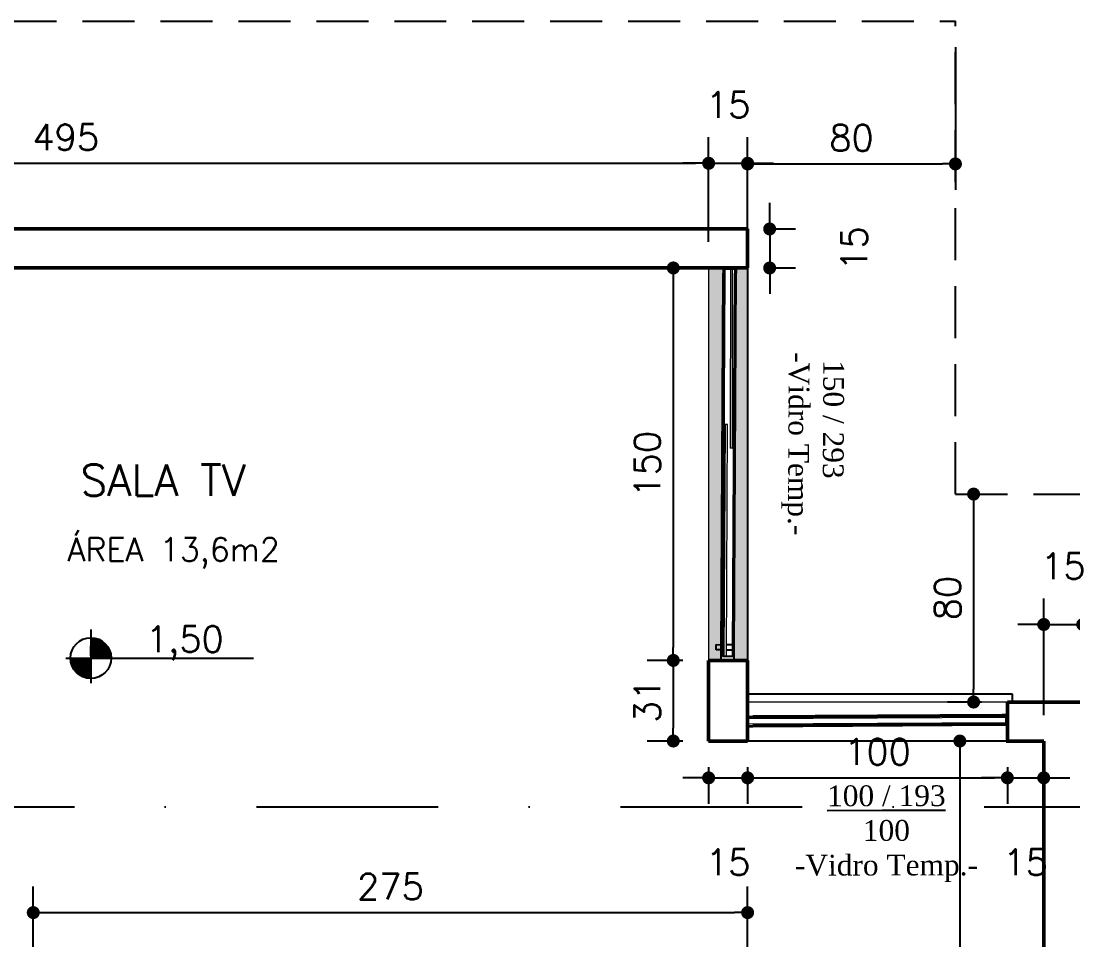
# Model space of a CAD drawing. Header units: inches. Extents: x 580771 to 691655, y 7719261 to 7829530.
# Drawn here: x 687464.4 to 687869.3, y 7727669.6 to 7728023.2 of the extents above; entities that cross this region are included whole.
import ezdxf

# ---------------------------------------------------------------- set-up
doc = ezdxf.new("R2010")
doc.units = ezdxf.units.IN
doc.header["$MEASUREMENT"] = 0
doc.header["$PDMODE"] = 2
for name, pattern in [('DASHDOTX2', [2, 1, -0.5, 0, -0.5]), ('DASHED2', [0.375, 0.25, -0.125]), ('HIDDEN', [0.375, 0.25, -0.125])]:
    doc.linetypes.add(name, pattern=pattern)
for name, color, linetype in [('02', 2, 'Continuous'), ('04', 4, 'Continuous'), ('ACESSORIOS', 2, 'Continuous'), ('COZINHA', 2, 'Continuous'), ('Hachuria - Moveis', 1, 'Continuous'), ('Layer1', 1, 'Continuous'), ('Layer3', 3, 'Continuous'), ('NIVEL', 2, 'Continuous'), ('Piso', 55, 'Continuous'), ('PN010', 1, 'Continuous'), ('Portas-Cotas', 2, 'Continuous')]:
    doc.layers.add(name, color=color, linetype=linetype)
for name, color, linetype, lineweight in [('Hachura', 1, 'Continuous', 9), ('Moveis', 1, 'Continuous', 9), ('Parede Baixa', 5, 'Continuous', 50), ('Pisos Externos', 15, 'Continuous', 9), ('Portas - Janelas', 2, 'Continuous', 20), ('Projeção Janela', 15, 'HIDDEN', 9)]:
    doc.layers.add(name, color=color, linetype=linetype, lineweight=lineweight)
doc.styles.add('R80E50', font='romans.shx', dxfattribs={"height": 10})
doc.styles.add('ROMANS', font='romans', dxfattribs={"height": 0.2})
doc.styles.add('Valéria', font='romantic.ttf', dxfattribs={"height": 10})
doc.dimstyles.new('ARQ50', dxfattribs={"dimscale": 50, "dimtxt": 10, "dimasz": 0.1, "dimexe": 0.2, "dimexo": 0.2, "dimgap": 0.1, "dimtad": 1, "dimdec": 0, "dimzin": 12, "dimdsep": 46, "dimtxsty": 'R80E50', "dimblk1": 'DOT', "dimblk2": 'DOT', "dimsah": 1, "dimcen": 0.4, "dimclrd": 15, "dimclre": 15, "dimclrt": 3, "dimadec": 0, "dimazin": 0, "dimtfac": 1, "dimtdec": 0, "dimtmove": 2, "dimatfit": 3, "dimldrblk": 'DOT', "dimfxl": 0.2, "dimtolj": 1, "dimtzin": 12, "dimarcsym": 0})

# ---------------------------------------------------------------- blocks, each defined once
blk = doc.blocks.new('_DOT')
at = {"color": 0, "linetype": 'ByBlock'}
blk.add_line((-0.5, 0), (-1, 0), dxfattribs=at)
at = {"color": 0, "linetype": 'ByBlock', "const_width": 0.5}
blk.add_lwpolyline([(-0.25, 0, 1), (0.25, 0, 1)], format="xyb", close=True, dxfattribs=at)
blk = doc.blocks.new('*D124')
at = {"layer": 'Defpoints', "color": 0, "transparency": 16777216}
for p in [(687744.08, 7727943.17), (687744.08, 7727928.17), (687752.57, 7727928.17)]:
    blk.add_point(p, dxfattribs=at)
at = {"layer": 'NIVEL', "color": 15, "lineweight": -2, "transparency": 16777216}
for p, q in [((687752.57, 7727948.17), (687752.57, 7727953.17)), ((687752.57, 7727943.17), (687752.57, 7727928.17)), ((687754.08, 7727943.17), (687762.57, 7727943.17)), ((687754.08, 7727928.17), (687762.57, 7727928.17)), ((687752.57, 7727923.17), (687752.57, 7727918.17))]:
    blk.add_line(p, q, dxfattribs=at)
at = {"layer": 'NIVEL', "color": 15, "lineweight": -2, "transparency": 16777216, "xscale": 5, "yscale": 5, "zscale": 5}
for p, rotation in [((687752.57, 7727943.17), 270), ((687752.57, 7727928.17), 90)]:
    blk.add_blockref('_DOT', p, dxfattribs=dict(at, rotation=rotation))
at = {"layer": 'NIVEL', "color": 3, "transparency": 16777216, "insert": (687785.07, 7727935.67), "char_height": 10, "attachment_point": 5, "rotation": 90, "style": 'R80E50'}
blk.add_mtext('\\A1;15', dxfattribs=at)
blk = doc.blocks.new('*D129')
at = {"layer": 'Defpoints', "color": 0, "transparency": 16777216}
for p in [(687729.08, 7727968.45), (687234.08, 7727928.17), (687729.08, 7727928.17)]:
    blk.add_point(p, dxfattribs=at)
at = {"layer": 'NIVEL', "color": 15, "lineweight": -2, "transparency": 16777216}
for p, q in [((687234.08, 7727938.17), (687234.08, 7727978.45)), ((687729.08, 7727938.17), (687729.08, 7727978.45)), ((687239.08, 7727968.45), (687724.08, 7727968.45))]:
    blk.add_line(p, q, dxfattribs=at)
at = {"layer": 'NIVEL', "color": 15, "lineweight": -2, "transparency": 16777216, "xscale": 5, "yscale": 5, "zscale": 5, "rotation": 180}
blk.add_blockref('_DOT', (687234.08, 7727968.45), dxfattribs=at)
at = {"layer": 'NIVEL', "color": 15, "lineweight": -2, "transparency": 16777216, "xscale": 5, "yscale": 5, "zscale": 5}
blk.add_blockref('_DOT', (687729.08, 7727968.45), dxfattribs=at)
at = {"layer": 'NIVEL', "color": 3, "transparency": 16777216, "insert": (687481.58, 7727978.45), "char_height": 10, "attachment_point": 5, "style": 'R80E50'}
blk.add_mtext('\\A1;495', dxfattribs=at)
blk = doc.blocks.new('*D130')
at = {"layer": 'Defpoints', "color": 0, "transparency": 16777216}
for p in [(687744.08, 7727968.45), (687729.08, 7727928.17), (687744.08, 7727928.17)]:
    blk.add_point(p, dxfattribs=at)
at = {"layer": 'NIVEL', "color": 15, "lineweight": -2, "transparency": 16777216}
for p, q in [((687729.08, 7727938.17), (687729.08, 7727978.45)), ((687744.08, 7727938.17), (687744.08, 7727978.45)), ((687724.08, 7727968.45), (687719.08, 7727968.45)), ((687729.08, 7727968.45), (687744.08, 7727968.45)), ((687749.08, 7727968.45), (687754.08, 7727968.45))]:
    blk.add_line(p, q, dxfattribs=at)
at = {"layer": 'NIVEL', "color": 15, "lineweight": -2, "transparency": 16777216, "xscale": 5, "yscale": 5, "zscale": 5}
blk.add_blockref('_DOT', (687729.08, 7727968.45), dxfattribs=at)
at = {"layer": 'NIVEL', "color": 15, "lineweight": -2, "transparency": 16777216, "xscale": 5, "yscale": 5, "zscale": 5, "rotation": 180}
blk.add_blockref('_DOT', (687744.08, 7727968.45), dxfattribs=at)
at = {"layer": 'NIVEL', "color": 3, "transparency": 16777216, "insert": (687736.58, 7727990.95), "char_height": 10, "attachment_point": 5, "style": 'R80E50'}
blk.add_mtext('\\A1;15', dxfattribs=at)
blk = doc.blocks.new('*D131')
at = {"layer": 'Defpoints', "color": 0, "transparency": 16777216}
for p in [(687729.08, 7727746.17), (687744.08, 7727746.17), (687744.08, 7727732)]:
    blk.add_point(p, dxfattribs=at)
at = {"layer": 'NIVEL', "color": 15, "lineweight": -2, "transparency": 16777216}
for p, q in [((687729.08, 7727736.17), (687729.08, 7727722)), ((687744.08, 7727736.17), (687744.08, 7727722)), ((687724.08, 7727732), (687719.08, 7727732)), ((687729.08, 7727732), (687744.08, 7727732)), ((687749.08, 7727732), (687754.08, 7727732))]:
    blk.add_line(p, q, dxfattribs=at)
at = {"layer": 'NIVEL', "color": 15, "lineweight": -2, "transparency": 16777216, "xscale": 5, "yscale": 5, "zscale": 5}
blk.add_blockref('_DOT', (687729.08, 7727732), dxfattribs=at)
at = {"layer": 'NIVEL', "color": 15, "lineweight": -2, "transparency": 16777216, "xscale": 5, "yscale": 5, "zscale": 5, "rotation": 180}
blk.add_blockref('_DOT', (687744.08, 7727732), dxfattribs=at)
at = {"layer": 'NIVEL', "color": 3, "transparency": 16777216, "insert": (687736.58, 7727699.5), "char_height": 10, "attachment_point": 5, "style": 'R80E50'}
blk.add_mtext('\\A1;15', dxfattribs=at)
blk = doc.blocks.new('*D132')
at = {"layer": 'Defpoints', "color": 0, "transparency": 16777216}
for p in [(687744.08, 7727746.17), (687844.08, 7727746.17), (687844.08, 7727732)]:
    blk.add_point(p, dxfattribs=at)
at = {"layer": 'NIVEL', "color": 15, "lineweight": -2, "transparency": 16777216}
for p, q in [((687744.08, 7727736.17), (687744.08, 7727722)), ((687844.08, 7727736.17), (687844.08, 7727722)), ((687749.08, 7727732), (687839.08, 7727732))]:
    blk.add_line(p, q, dxfattribs=at)
at = {"layer": 'NIVEL', "color": 15, "lineweight": -2, "transparency": 16777216, "xscale": 5, "yscale": 5, "zscale": 5, "rotation": 180}
blk.add_blockref('_DOT', (687744.08, 7727732), dxfattribs=at)
at = {"layer": 'NIVEL', "color": 15, "lineweight": -2, "transparency": 16777216, "xscale": 5, "yscale": 5, "zscale": 5}
blk.add_blockref('_DOT', (687844.08, 7727732), dxfattribs=at)
at = {"layer": 'NIVEL', "color": 3, "transparency": 16777216, "insert": (687794.08, 7727742), "char_height": 10, "attachment_point": 5, "style": 'R80E50'}
blk.add_mtext('\\A1;100', dxfattribs=at)
blk = doc.blocks.new('*D133')
at = {"layer": 'Defpoints', "color": 0, "transparency": 16777216}
for p in [(687844.08, 7727746.17), (687858.08, 7727746.17), (687858.08, 7727732)]:
    blk.add_point(p, dxfattribs=at)
at = {"layer": 'NIVEL', "color": 15, "lineweight": -2, "transparency": 16777216}
for p, q in [((687844.08, 7727736.17), (687844.08, 7727722)), ((687858.08, 7727736.17), (687858.08, 7727722)), ((687839.08, 7727732), (687834.08, 7727732)), ((687844.08, 7727732), (687858.08, 7727732)), ((687863.08, 7727732), (687868.08, 7727732))]:
    blk.add_line(p, q, dxfattribs=at)
at = {"layer": 'NIVEL', "color": 15, "lineweight": -2, "transparency": 16777216, "xscale": 5, "yscale": 5, "zscale": 5}
blk.add_blockref('_DOT', (687844.08, 7727732), dxfattribs=at)
at = {"layer": 'NIVEL', "color": 15, "lineweight": -2, "transparency": 16777216, "xscale": 5, "yscale": 5, "zscale": 5, "rotation": 180}
blk.add_blockref('_DOT', (687858.08, 7727732), dxfattribs=at)
at = {"layer": 'NIVEL', "color": 3, "transparency": 16777216, "insert": (687851.08, 7727699.5), "char_height": 10, "attachment_point": 5, "style": 'R80E50'}
blk.add_mtext('\\A1;15', dxfattribs=at)
blk = doc.blocks.new('*D134')
at = {"layer": 'Defpoints', "color": 0, "transparency": 16777216}
for p in [(687729.08, 7727928.17), (687715.47, 7727777.17), (687729.08, 7727777.17)]:
    blk.add_point(p, dxfattribs=at)
at = {"layer": 'NIVEL', "color": 15, "lineweight": -2, "transparency": 16777216}
for p, q in [((687719.08, 7727928.17), (687705.47, 7727928.17)), ((687715.47, 7727923.17), (687715.47, 7727782.17)), ((687719.08, 7727777.17), (687705.47, 7727777.17))]:
    blk.add_line(p, q, dxfattribs=at)
at = {"layer": 'NIVEL', "color": 15, "lineweight": -2, "transparency": 16777216, "xscale": 5, "yscale": 5, "zscale": 5}
for p, rotation in [((687715.47, 7727928.17), 90), ((687715.47, 7727777.17), 270)]:
    blk.add_blockref('_DOT', p, dxfattribs=dict(at, rotation=rotation))
at = {"layer": 'NIVEL', "color": 3, "transparency": 16777216, "insert": (687705.47, 7727852.67), "char_height": 10, "attachment_point": 5, "rotation": 90, "style": 'R80E50'}
blk.add_mtext('\\A1;150', dxfattribs=at)
blk = doc.blocks.new('*D135')
at = {"layer": 'Defpoints', "color": 0, "transparency": 16777216}
for p in [(687729.08, 7727777.17), (687715.47, 7727746.17), (687729.08, 7727746.17)]:
    blk.add_point(p, dxfattribs=at)
at = {"layer": 'NIVEL', "color": 15, "lineweight": -2, "transparency": 16777216}
for p, q in [((687719.08, 7727777.17), (687705.47, 7727777.17)), ((687715.47, 7727772.17), (687715.47, 7727751.17)), ((687719.08, 7727746.17), (687705.47, 7727746.17))]:
    blk.add_line(p, q, dxfattribs=at)
at = {"layer": 'NIVEL', "color": 15, "lineweight": -2, "transparency": 16777216, "xscale": 5, "yscale": 5, "zscale": 5}
for p, rotation in [((687715.47, 7727777.17), 90), ((687715.47, 7727746.17), 270)]:
    blk.add_blockref('_DOT', p, dxfattribs=dict(at, rotation=rotation))
at = {"layer": 'NIVEL', "color": 3, "transparency": 16777216, "insert": (687705.47, 7727761.67), "char_height": 10, "attachment_point": 5, "rotation": 90, "style": 'R80E50'}
blk.add_mtext('\\A1;31', dxfattribs=at)
blk = doc.blocks.new('*D136')
at = {"layer": 'Defpoints', "color": 0, "transparency": 16777216}
for p in [(687873.08, 7727791), (687858.08, 7727746.17), (687873.08, 7727746.17)]:
    blk.add_point(p, dxfattribs=at)
at = {"layer": 'NIVEL', "color": 15, "lineweight": -2, "transparency": 16777216}
for p, q in [((687858.08, 7727756.17), (687858.08, 7727801)), ((687873.08, 7727756.17), (687873.08, 7727801)), ((687853.08, 7727791), (687848.08, 7727791)), ((687858.08, 7727791), (687873.08, 7727791)), ((687878.08, 7727791), (687883.08, 7727791))]:
    blk.add_line(p, q, dxfattribs=at)
at = {"layer": 'NIVEL', "color": 15, "lineweight": -2, "transparency": 16777216, "xscale": 5, "yscale": 5, "zscale": 5}
blk.add_blockref('_DOT', (687858.08, 7727791), dxfattribs=at)
at = {"layer": 'NIVEL', "color": 15, "lineweight": -2, "transparency": 16777216, "xscale": 5, "yscale": 5, "zscale": 5, "rotation": 180}
blk.add_blockref('_DOT', (687873.08, 7727791), dxfattribs=at)
at = {"layer": 'NIVEL', "color": 3, "transparency": 16777216, "insert": (687865.58, 7727813.5), "char_height": 10, "attachment_point": 5, "style": 'R80E50'}
blk.add_mtext('\\A1;15', dxfattribs=at)
blk = doc.blocks.new('*D174')
at = {"layer": 'Defpoints', "color": 0, "transparency": 16777216}
for p in [(687744.08, 7727680.15), (687469.08, 7727648.17), (687744.08, 7727648.17)]:
    blk.add_point(p, dxfattribs=at)
at = {"layer": 'NIVEL', "color": 15, "lineweight": -2, "transparency": 16777216}
for p, q in [((687469.08, 7727658.17), (687469.08, 7727690.15)), ((687744.08, 7727658.17), (687744.08, 7727690.15)), ((687474.08, 7727680.15), (687739.08, 7727680.15))]:
    blk.add_line(p, q, dxfattribs=at)
at = {"layer": 'NIVEL', "color": 15, "lineweight": -2, "transparency": 16777216, "xscale": 5, "yscale": 5, "zscale": 5, "rotation": 180}
blk.add_blockref('_DOT', (687469.08, 7727680.15), dxfattribs=at)
at = {"layer": 'NIVEL', "color": 15, "lineweight": -2, "transparency": 16777216, "xscale": 5, "yscale": 5, "zscale": 5}
blk.add_blockref('_DOT', (687744.08, 7727680.15), dxfattribs=at)
at = {"layer": 'NIVEL', "color": 3, "transparency": 16777216, "insert": (687606.58, 7727690.15), "char_height": 10, "attachment_point": 5, "style": 'R80E50'}
blk.add_mtext('\\A1;275', dxfattribs=at)
blk = doc.blocks.new('*D181')
at = {"layer": 'Defpoints', "color": 0, "transparency": 16777216}
for p in [(687858.08, 7727746.17), (687744.08, 7727338.17), (687825.78, 7727338.17)]:
    blk.add_point(p, dxfattribs=at)
at = {"layer": 'NIVEL', "color": 15, "lineweight": -2, "transparency": 16777216}
for p, q in [((687848.08, 7727746.17), (687815.78, 7727746.17)), ((687825.78, 7727741.17), (687825.78, 7727343.17)), ((687754.08, 7727338.17), (687835.78, 7727338.17))]:
    blk.add_line(p, q, dxfattribs=at)
at = {"layer": 'NIVEL', "color": 15, "lineweight": -2, "transparency": 16777216, "xscale": 5, "yscale": 5, "zscale": 5}
for p, rotation in [((687825.78, 7727746.17), 90), ((687825.78, 7727338.17), 270)]:
    blk.add_blockref('_DOT', p, dxfattribs=dict(at, rotation=rotation))
at = {"layer": 'NIVEL', "color": 3, "transparency": 16777216, "insert": (687815.78, 7727542.17), "char_height": 10, "attachment_point": 5, "rotation": 90, "style": 'R80E50'}
blk.add_mtext('\\A1;408', dxfattribs=at)
blk = doc.blocks.new('*D191')
at = {"layer": 'Defpoints', "color": 0, "transparency": 16777216}
for p in [(687824.08, 7727841.17), (687831.08, 7727761.17), (687844.08, 7727761.17)]:
    blk.add_point(p, dxfattribs=at)
at = {"layer": 'NIVEL', "color": 15, "lineweight": -2, "transparency": 16777216}
for p, q in [((687834.08, 7727841.17), (687841.08, 7727841.17)), ((687831.08, 7727836.17), (687831.08, 7727766.17)), ((687834.08, 7727761.17), (687821.08, 7727761.17))]:
    blk.add_line(p, q, dxfattribs=at)
at = {"layer": 'NIVEL', "color": 15, "lineweight": -2, "transparency": 16777216, "xscale": 5, "yscale": 5, "zscale": 5}
for p, rotation in [((687831.08, 7727841.17), 90), ((687831.08, 7727761.17), 270)]:
    blk.add_blockref('_DOT', p, dxfattribs=dict(at, rotation=rotation))
at = {"layer": 'NIVEL', "color": 3, "transparency": 16777216, "insert": (687821.08, 7727801.17), "char_height": 10, "attachment_point": 5, "rotation": 90, "style": 'R80E50'}
blk.add_mtext('\\A1;80', dxfattribs=at)
blk = doc.blocks.new('*D192')
at = {"layer": 'Defpoints', "color": 0, "transparency": 16777216}
for p in [(687824.08, 7728023.17), (687824.08, 7727968.21), (687744.08, 7727943.17)]:
    blk.add_point(p, dxfattribs=at)
at = {"layer": 'NIVEL', "color": 15, "lineweight": -2, "transparency": 16777216}
for p, q in [((687824.08, 7728013.17), (687824.08, 7727958.21)), ((687744.08, 7727953.17), (687744.08, 7727978.21)), ((687749.08, 7727968.21), (687819.08, 7727968.21))]:
    blk.add_line(p, q, dxfattribs=at)
at = {"layer": 'NIVEL', "color": 15, "lineweight": -2, "transparency": 16777216, "xscale": 5, "yscale": 5, "zscale": 5, "rotation": 180}
blk.add_blockref('_DOT', (687744.08, 7727968.21), dxfattribs=at)
at = {"layer": 'NIVEL', "color": 15, "lineweight": -2, "transparency": 16777216, "xscale": 5, "yscale": 5, "zscale": 5}
blk.add_blockref('_DOT', (687824.08, 7727968.21), dxfattribs=at)
at = {"layer": 'NIVEL', "color": 3, "transparency": 16777216, "insert": (687784.08, 7727978.21), "char_height": 10, "attachment_point": 5, "style": 'R80E50'}
blk.add_mtext('\\A1;80', dxfattribs=at)
blk = doc.blocks.new('*X218')
at = {"color": 0}
for p, q in [((-1683.05, 3892), (-1680, 3892)), ((-1683.05, 3891), (-1680, 3891)), ((-1683.05, 3890), (-1680, 3890)), ((-1683.05, 3889), (-1680, 3889)), ((-1683.05, 3888), (-1680, 3888)), ((-1683, 3882), (-1683, 3888)), ((-1682, 3882), (-1682, 3888)), ((-1681, 3882), (-1681, 3888)), ((-1680, 3888), (-1680, 3892.29)), ((-1680, 3882), (-1680, 3888)), ((-1680, 3888), (-1674, 3888)), ((-1680, 3887), (-1674, 3887)), ((-1679, 3888), (-1679, 3891.98)), ((-1678, 3888), (-1678, 3891.57)), ((-1677, 3888), (-1677, 3891.05)), ((-1676, 3888), (-1676, 3890.4)), ((-1675, 3888), (-1675, 3889.59)), ((-1674, 3888), (-1674, 3888.57)), ((-1674, 3882), (-1674, 3888)), ((-1674, 3888), (-1673.54, 3888)), ((-1673, 3882), (-1673, 3887.24)), ((-1692, 3876), (-1692, 3880.69)), ((-1691, 3876), (-1691, 3880.69)), ((-1690, 3876), (-1690, 3880.69)), ((-1689, 3876), (-1689, 3880.69)), ((-1688, 3876), (-1688, 3880.69)), ((-1687, 3876), (-1687, 3880.69)), ((-1686, 3876), (-1686, 3880.69)), ((-1683.05, 3882), (-1680, 3882)), ((-1683.05, 3881), (-1680, 3881)), ((-1680, 3886), (-1674, 3886)), ((-1680, 3885), (-1674, 3885)), ((-1680, 3884), (-1674, 3884)), ((-1680, 3883), (-1674, 3883)), ((-1680, 3880.69), (-1680, 3882)), ((-1680, 3882), (-1674, 3882)), ((-1679, 3880.69), (-1679, 3882)), ((-1678, 3880.69), (-1678, 3882)), ((-1677, 3880.69), (-1677, 3882)), ((-1676, 3880.69), (-1676, 3882)), ((-1675, 3880.69), (-1675, 3882)), ((-1674, 3880.69), (-1674, 3882)), ((-1674, 3882), (-1671.12, 3882)), ((-1674, 3881), (-1671.05, 3881)), ((-1672, 3882), (-1672, 3885.37)), ((-1695.03, 3880), (-1692, 3880)), ((-1694.93, 3879), (-1692, 3879)), ((-1694.74, 3878), (-1692, 3878)), ((-1694.47, 3877), (-1692, 3877)), ((-1694.1, 3876), (-1692, 3876)), ((-1694, 3875.78), (-1694, 3876)), ((-1693, 3873.98), (-1693, 3876)), ((-1692, 3872.69), (-1692, 3876)), ((-1692, 3876), (-1686, 3876)), ((-1692, 3875), (-1686, 3875)), ((-1692, 3874), (-1686, 3874)), ((-1686, 3880), (-1683.05, 3880)), ((-1686, 3879), (-1683.05, 3879)), ((-1686, 3878), (-1683.05, 3878)), ((-1686, 3877), (-1683.05, 3877)), ((-1686, 3870), (-1686, 3876)), ((-1686, 3876), (-1683.05, 3876)), ((-1685, 3870), (-1685, 3876)), ((-1684, 3870), (-1684, 3876)), ((-1692, 3873), (-1686, 3873)), ((-1691.33, 3872), (-1686, 3872)), ((-1690.13, 3871), (-1686, 3871)), ((-1688.51, 3870), (-1686, 3870)), ((-1688, 3869.76), (-1688, 3870)), ((-1687, 3869.36), (-1687, 3870)), ((-1686, 3869.06), (-1686, 3870)), ((-1686, 3870), (-1683.05, 3870)), ((-1685.77, 3869), (-1683.05, 3869))]:
    blk.add_line(p, q, dxfattribs=at)

msp = doc.modelspace()

# ---------------------------------------------------------------- hatches: boundary and pattern name
at = {"layer": 'Pisos Externos'}
h = msp.add_hatch(dxfattribs=at)
h.set_pattern_fill('AR-SAND', color=256, scale=0.05, angle=225.08858)
h.set_pattern_definition([(262.5885755, (694591.484, 7663718.386), (1.78949214, -1.67100301), [0, -1.9304, 0, -2.159, 0, -2.06375]), (232.5885755, (694591.484, 7663718.386), (0.95142842, -4.12219834), [0, -1.0414, 0, -1.7399, 0, -0.66675]), (192.5885755, (694592.5868, 7663719.4923), (-2.78716461, -2.80597368), [0, -0.635, 0, -2.286, 0, -2.9845]), (182.5885755, (694592.5868, 7663719.4923), (-1.90601143, -3.49070464), [0, -0.3175, 0, -1.4986, 0, -1.7145])])
h.paths.add_polyline_path([(687744.078, 7727928.171), (687744.078, 7727777.171), (687738.893, 7727777.181), (687738.908, 7727780.147), (687739.656, 7727896.144), (687739.668, 7727928.147)])
h.paths.add_polyline_path([(687734.668, 7727928.171), (687734.656, 7727896.177), (687733.908, 7727780.179), (687733.893, 7727777.192), (687729.404, 7727777.201), (687729.078, 7727928.171)])

# ---------------------------------------------------------------- linework, layer by layer
at = {"layer": '04', "linetype": 'DASHDOTX2', "ltscale": 70}
msp.add_line((685873.792, 7727720.834), (689501.258, 7727720.834), dxfattribs=at)
at = {"layer": 'ACESSORIOS'}
for p, q in [((687846.082, 7727764.171), (687744.078, 7727764.171)), ((687844.078, 7727746.171), (687744.078, 7727746.171))]:
    msp.add_line(p, q, dxfattribs=at)
at = {"layer": 'COZINHA'}
msp.add_line((687846.078, 7727761.171), (687846.082, 7727764.201), dxfattribs=at)
at = {"layer": 'Hachura'}
for p, q in [((687738.221, 7727858.821), (687737.315, 7727858.821)), ((687744.064, 7727755.671), (687746.097, 7727755.671)), ((687843.599, 7727755.211), (687744.597, 7727754.666)), ((687744.597, 7727752.171), (687744.597, 7727755.171)), ((687744.597, 7727755.171), (687746.097, 7727755.171)), ((687843.6, 7727753.211), (687744.597, 7727752.671)), ((687744.597, 7727752.171), (687746.097, 7727752.171)), ((687744.078, 7727751.671), (687746.097, 7727751.671))]:
    msp.add_line(p, q, dxfattribs=at)
for points in [[(687737.535, 7727927.715), (687737.315, 7727858.821)], [(687738.221, 7727858.821), (687738.231, 7727927.711)], [(687735.474, 7727868.008), (687734.898, 7727778.673)], [(687735.898, 7727778.666), (687736.282, 7727868.008), (687735.474, 7727868.008)]]:
    msp.add_lwpolyline(points, dxfattribs=at)
at = {"layer": 'Hachuria - Moveis'}
for p, q in [((687734.668, 7727928.171), (687734.656, 7727926.234)), ((687735.165, 7727927.731), (687735.156, 7727926.231)), ((687739.165, 7727927.705), (687735.165, 7727927.731)), ((687739.165, 7727927.705), (687739.156, 7727926.205)), ((687739.668, 7727928.147), (687739.656, 7727926.202)), ((687735.156, 7727926.231), (687734.656, 7727926.234)), ((687739.156, 7727926.205), (687739.656, 7727926.202)), ((687733.889, 7727777.219), (687733.908, 7727780.207)), ((687734.408, 7727780.204), (687733.908, 7727780.207)), ((687734.398, 7727778.704), (687734.408, 7727780.204)), ((687738.398, 7727778.678), (687734.398, 7727778.704)), ((687738.398, 7727778.678), (687738.408, 7727780.178)), ((687738.408, 7727780.178), (687738.908, 7727780.175)), ((687738.889, 7727777.209), (687738.908, 7727780.175)), ((687844.078, 7727756.221), (687842.099, 7727756.22)), ((687843.599, 7727755.721), (687842.099, 7727755.72)), ((687843.6, 7727752.721), (687842.1, 7727752.72)), ((687844.078, 7727752.221), (687842.1, 7727752.22)), ((687843.6, 7727752.721), (687843.599, 7727755.721))]:
    msp.add_line(p, q, dxfattribs=at)
at = {"layer": 'Layer1', "linetype": 'DASHED2', "ltscale": 80}
for p, q in [((686588.078, 7728023.171), (687824.078, 7728023.171)), ((687824.078, 7727841.171), (687824.078, 7728023.171)), ((687824.078, 7727841.171), (689078.078, 7727841.171))]:
    msp.add_line(p, q, dxfattribs=at)
at = {"layer": 'Moveis'}
for p, q in [((687842.099, 7727756.22), (687842.099, 7727755.72)), ((687746.097, 7727755.671), (687746.097, 7727755.171)), ((687746.097, 7727752.171), (687746.097, 7727751.671)), ((687842.1, 7727752.72), (687842.1, 7727752.22))]:
    msp.add_line(p, q, dxfattribs=at)
at = {"layer": 'NIVEL', "color": 2, "linetype": 'Continuous'}
for p, q in [((687491.187, 7727789.134), (687491.187, 7727768.382)), ((687553.892, 7727777.857), (687481.552, 7727777.857))]:
    msp.add_line(p, q, dxfattribs=at)
msp.add_circle((687491.259, 7727778.076), 7.84, dxfattribs=at)
at = {"layer": 'Parede Baixa'}
for p, q in [((686668.078, 7727943.171), (687744.078, 7727943.171)), ((687744.078, 7727928.171), (687744.078, 7727943.171)), ((687234.078, 7727928.171), (687744.078, 7727928.171)), ((687729.078, 7727777.171), (687744.078, 7727777.171)), ((687729.078, 7727777.171), (687729.078, 7727746.171)), ((687744.078, 7727777.171), (687744.078, 7727761.171)), ((687744.078, 7727746.171), (687744.078, 7727761.171)), ((687844.078, 7727746.171), (687844.078, 7727761.171)), ((687844.078, 7727761.171), (687968.078, 7727761.171)), ((687729.078, 7727746.171), (687744.078, 7727746.171)), ((687858.078, 7727746.171), (687843.578, 7727746.171)), ((687858.078, 7727746.171), (687858.078, 7727438.171))]:
    msp.add_line(p, q, dxfattribs=at)
at = {"layer": 'Piso'}
for p, q in [((687733.908, 7727780.179), (687734.656, 7727926.234)), ((687735.156, 7727926.231), (687734.408, 7727780.176)), ((687738.408, 7727780.15), (687739.156, 7727926.205)), ((687738.908, 7727780.147), (687739.656, 7727926.202)), ((687842.099, 7727756.21), (687746.097, 7727755.671)), ((687842.099, 7727755.72), (687746.097, 7727755.171)), ((687842.1, 7727752.72), (687746.097, 7727752.171)), ((687842.1, 7727752.22), (687746.097, 7727751.671))]:
    msp.add_line(p, q, dxfattribs=at)
at = {"layer": 'PN010'}
for p, q in [((687744.078, 7727928.171), (687744.078, 7727777.171)), ((687731.915, 7727781.247), (687731.924, 7727783.247)), ((687734.915, 7727781.232), (687731.915, 7727781.247)), ((687731.924, 7727783.247), (687734.927, 7727783.228)), ((687735.915, 7727781.228), (687738.914, 7727781.213)), ((687738.924, 7727783.213), (687735.927, 7727783.232)), ((687738.914, 7727781.213), (687738.924, 7727783.213))]:
    msp.add_line(p, q, dxfattribs=at)
at = {"layer": 'Portas - Janelas'}
msp.add_line((687729.078, 7727928.171), (687729.078, 7727777.171), dxfattribs=at)
at = {"layer": 'Projeção Janela'}
msp.add_line((687844.078, 7727761.171), (687744.078, 7727761.171), dxfattribs=at)

# ---------------------------------------------------------------- block references
at = {"layer": 'NIVEL', "color": 1, "linetype": 'Continuous', "xscale": 0.6533333333209157, "yscale": 0.6533333333209157, "zscale": 0.6533333333209157}
msp.add_blockref('*X218', (688590.852, 7725242.694), dxfattribs=at)

# ---------------------------------------------------------------- texts
at = {"layer": '02', "insert": (687482.247, 7727812.603), "char_height": 9, "width": 104.16053, "attachment_point": 7, "style": 'R80E50'}
msp.add_mtext('\\pxt7;{\\C2;ÁREA 13,6m2}', dxfattribs=at)
at = {"layer": 'Layer3', "style": 'R80E50'}
msp.add_text('SALA TV', height=12.1, dxfattribs=at).set_placement((687487.191, 7727840.48))
at = {"layer": 'NIVEL', "color": 2, "linetype": 'Continuous', "style": 'ROMANS'}
msp.add_text('1,50', height=10, dxfattribs=at).set_placement((687512.417, 7727780.382))
at = {"layer": 'Portas-Cotas', "insert": (687769.132, 7727860.492), "char_height": 8, "attachment_point": 5, "rotation": 269.72167, "style": 'Valéria'}
msp.add_mtext('\\pxi-2.3669;150 / 293\\P\\pi0;-Vidro Temp.-', dxfattribs=at)
at = {"layer": 'Portas-Cotas', "insert": (687722.482, 7727728.996), "char_height": 8, "attachment_point": 1, "rotation": 0.08473, "style": 'Valéria'}
msp.add_mtext_dynamic_manual_height_columns('\\pxqc;{\\L100 / 193\\P}100\\P-Vidro Temp.-', width=150, gutter_width=50, heights=[0], dxfattribs=at)

# ---------------------------------------------------------------- dimensions: what is measured, and where the dimension line sits
at = {"layer": 'NIVEL'}
for base, p1, p2, picture, middle in [((687824.078, 7727968.207), (687744.078, 7727943.171), (687824.078, 7728023.171), '*D192', (687784.078, 7727978.207)), ((687744.078, 7727968.448), (687729.078, 7727928.171), (687744.078, 7727928.171), '*D130', (687736.578, 7727990.948)), ((687729.078, 7727968.448), (687234.078, 7727928.171), (687729.078, 7727928.171), '*D129', (687481.578, 7727978.448)), ((687873.078, 7727790.996), (687858.078, 7727746.171), (687873.078, 7727746.171), '*D136', (687865.578, 7727813.496)), ((687844.078, 7727732.005), (687744.078, 7727746.171), (687844.078, 7727746.171), '*D132', (687794.078, 7727742.005)), ((687744.078, 7727732.005), (687729.078, 7727746.171), (687744.078, 7727746.171), '*D131', (687736.578, 7727699.505)), ((687744.078, 7727680.155), (687469.078, 7727648.171), (687744.078, 7727648.171), '*D174', (687606.578, 7727690.155))]:
    dim = msp.add_linear_dim(base=base, p1=p1, p2=p2, dimstyle='ARQ50', dxfattribs=at)
    dim.commit()
    dim.dimension.update_dxf_attribs({"geometry": picture, "text_midpoint": middle})
for base, p1, p2, picture, middle in [((687752.571, 7727928.171), (687744.078, 7727943.171), (687744.078, 7727928.171), '*D124', (687785.071, 7727935.671)), ((687831.082, 7727761.171), (687824.078, 7727841.171), (687844.078, 7727761.171), '*D191', (687821.082, 7727801.171)), ((687715.473, 7727746.171), (687729.078, 7727777.171), (687729.078, 7727746.171), '*D135', (687705.473, 7727761.671)), ((687825.779, 7727338.171), (687858.078, 7727746.171), (687744.078, 7727338.171), '*D181', (687815.779, 7727542.171))]:
    dim = msp.add_linear_dim(base=base, p1=p1, p2=p2, angle=90, dimstyle='ARQ50', dxfattribs=at)
    dim.commit()
    dim.dimension.update_dxf_attribs({"geometry": picture, "text_midpoint": middle})
dim = msp.add_linear_dim(base=(687715.473, 7727777.171), p1=(687729.078, 7727928.171), p2=(687729.078, 7727777.171), angle=90, text='150', dimstyle='ARQ50', dxfattribs=at)
dim.commit()
dim.dimension.update_dxf_attribs({"geometry": '*D134', "text_midpoint": (687705.473, 7727852.671)})
dim = msp.add_linear_dim(base=(687858.078, 7727732.005), p1=(687844.078, 7727746.171), p2=(687858.078, 7727746.171), text='15', dimstyle='ARQ50', dxfattribs=at)
dim.commit()
dim.dimension.update_dxf_attribs({"geometry": '*D133', "text_midpoint": (687851.078, 7727699.505)})

doc.saveas('drawing.dxf')
